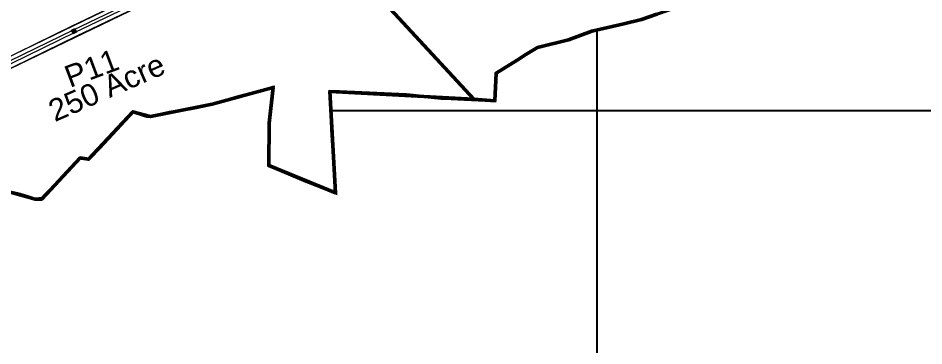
# Model space of a CAD drawing. Header units: metres. Extents: x 196588 to 215600, y 1647668 to 1738400.
# Drawn here: x 207659 to 210541, y 1731751 to 1732795 of the extents above; entities that cross this region are included whole.
import ezdxf

# ---------------------------------------------------------------- set-up
doc = ezdxf.new("R2010")
doc.units = ezdxf.units.M
for name, color, linetype in [('GRID LINES', 250, 'Continuous'), ('name power lines', 1, 'Continuous'), ('Names', 1, 'Continuous'), ('PROJECT BOUNDARY', 5, 'Continuous')]:
    doc.layers.add(name, color=color, linetype=linetype)
doc.styles.get("Standard").update_dxf_attribs({"font": 'arial.ttf', "height": 50})

msp = doc.modelspace()

# ---------------------------------------------------------------- hatches: boundary and pattern name
at = {"layer": 'name power lines', "linetype": 'Continuous', "lineweight": 9, "ltscale": 190}
h = msp.add_hatch(color=1, dxfattribs=at)
h.paths.add_polyline_path([(208520, 1733085.4), (208525.4, 1733088), (208528, 1733082.6), (208522.6, 1733080)])
h.paths.add_polyline_path([(208186, 1732924.4), (208191.4, 1732927), (208194, 1732921.6), (208188.6, 1732919)])
h.paths.add_polyline_path([(207833, 1732754.4), (207838.4, 1732757), (207841, 1732751.6), (207835.6, 1732749)])
h.paths.add_polyline_path([(207429, 1732557.4), (207434.4, 1732560), (207437, 1732554.6), (207431.6, 1732552)])
h.paths.add_polyline_path([(207143, 1732420.4), (207148.4, 1732423), (207151, 1732417.6), (207145.6, 1732415)])
h.paths.add_polyline_path([(206861, 1732284.4), (206866.4, 1732287), (206869, 1732281.6), (206863.6, 1732279)])
h.paths.add_polyline_path([(206520, 1732122.4), (206525.4, 1732125), (206528, 1732119.6), (206522.6, 1732117)])
h.paths.add_polyline_path([(206095, 1731922.4), (206100.4, 1731925), (206103, 1731919.6), (206097.6, 1731917)])
h.paths.add_polyline_path([(205727, 1731742.4), (205732.4, 1731745), (205735, 1731739.6), (205729.6, 1731737)])
h.paths.add_polyline_path([(205404, 1731593.4), (205409.4, 1731596), (205412, 1731590.6), (205406.6, 1731588)])

# ---------------------------------------------------------------- linework, layer by layer
at = {"color": 1, "linetype": 'Continuous', "lineweight": 9, "ltscale": 50}
for p, q in [((207834.8, 1732757.5), (207835.7, 1732755.7)), ((207838.3, 1732750.3), (207839.2, 1732748.5))]:
    msp.add_line(p, q, dxfattribs=at)
at = {"linetype": 'Continuous', "lineweight": 9, "ltscale": 50}
for p, q in [((207834.8, 1732757.5), (207835.7, 1732755.7)), ((207838.3, 1732750.3), (207839.2, 1732748.5))]:
    msp.add_line(p, q, dxfattribs=at)
at = {"color": 1, "linetype": 'Continuous', "lineweight": 9, "ltscale": 50, "elevation": 298.7}
for points in [[(205405.9, 1731596.5), (205728.9, 1731745.5), (206096.9, 1731925.5), (206521.9, 1732125.5), (206862.9, 1732287.5), (207144.9, 1732423.5), (207430.9, 1732560.5), (207834.8, 1732757.5), (208187.8, 1732927.5), (208521.8, 1733088.5), (208859.8, 1733252.5), (209195.8, 1733413.5), (209472.8, 1733549.5), (209841.9, 1733721.5), (210209.9, 1733896.5), (210497.9, 1734031.5), (210825.1, 1734191.6), (211151.9, 1734346.5), (211470.1, 1734497.3), (211801.5, 1734653.4), (212138.5, 1734811.3)], [(205841.4, 1731814.5), (206091.4, 1731936.8), (206516.5, 1732136.8), (206857.5, 1732298.8), (207139.4, 1732434.8), (207425.4, 1732571.8), (207829.4, 1732768.7), (208182.4, 1732938.8), (208516.4, 1733099.8), (208854.4, 1733263.8), (209190.4, 1733424.7), (209454.3, 1733554.3)]]:
    msp.add_lwpolyline(points, dxfattribs=at)
at = {"linetype": 'Continuous', "lineweight": 9, "ltscale": 50, "elevation": 298.7}
for points in [[(205405.9, 1731596.5), (205728.9, 1731745.5), (206096.9, 1731925.5), (206521.9, 1732125.5), (206862.9, 1732287.5), (207144.9, 1732423.5), (207430.9, 1732560.5), (207834.8, 1732757.5), (208187.8, 1732927.5), (208521.8, 1733088.5), (208859.8, 1733252.5), (209195.8, 1733413.5), (209472.8, 1733549.5), (209841.9, 1733721.5), (210209.9, 1733896.5), (210497.9, 1734031.5), (210825.1, 1734191.6), (211151.9, 1734346.5), (211470.1, 1734497.3), (211801.5, 1734653.4), (212138.5, 1734811.3)], [(205841.4, 1731814.5), (206091.4, 1731936.8), (206516.5, 1732136.8), (206857.5, 1732298.8), (207139.4, 1732434.8), (207425.4, 1732571.8), (207829.4, 1732768.7), (208182.4, 1732938.8), (208516.4, 1733099.8), (208854.4, 1733263.8), (209190.4, 1733424.7), (209454.3, 1733554.3)]]:
    msp.add_lwpolyline(points, dxfattribs=at)
at = {"color": 1, "linetype": 'Continuous', "lineweight": 9, "ltscale": 50}
for points in [[(212142.8, 1734802.2), (211805.8, 1734644.3), (211474.4, 1734488.3), (211156.1, 1734337.5), (210829.4, 1734182.5), (210502.1, 1734022.5), (210214.1, 1733887.5), (209846.1, 1733712.5), (209477.2, 1733540.5), (209200.2, 1733404.5), (208864.2, 1733243.5), (208526.2, 1733079.5), (208192.2, 1732918.5), (207839.2, 1732748.5), (207435.1, 1732551.5), (207149.1, 1732414.5), (206867.1, 1732278.5), (206526.1, 1732116.5), (206101.1, 1731916.5), (205733.1, 1731736.5), (205410.1, 1731587.5)], [(209465.1, 1733520.7), (209205.6, 1733393.3), (208869.6, 1733232.2), (208531.6, 1733068.2), (208197.6, 1732907.2), (207844.6, 1732737.3), (207440.6, 1732540.2), (207154.6, 1732403.2), (206872.5, 1732267.2), (206531.5, 1732105.2), (206106.6, 1731905.2), (205889.5, 1731799)], [(207829, 1732755.8), (207839.8, 1732761), (207845, 1732750.2), (207834.1, 1732745), (207829, 1732755.8)], [(207833, 1732754.4), (207838.4, 1732757), (207841, 1732751.6), (207835.6, 1732749), (207833, 1732754.4)]]:
    msp.add_lwpolyline(points, dxfattribs=at)
at = {"linetype": 'Continuous', "lineweight": 9, "ltscale": 50}
for points in [[(212142.8, 1734802.2), (211805.8, 1734644.3), (211474.4, 1734488.3), (211156.1, 1734337.5), (210829.4, 1734182.5), (210502.1, 1734022.5), (210214.1, 1733887.5), (209846.1, 1733712.5), (209477.2, 1733540.5), (209200.2, 1733404.5), (208864.2, 1733243.5), (208526.2, 1733079.5), (208192.2, 1732918.5), (207839.2, 1732748.5), (207435.1, 1732551.5), (207149.1, 1732414.5), (206867.1, 1732278.5), (206526.1, 1732116.5), (206101.1, 1731916.5), (205733.1, 1731736.5), (205410.1, 1731587.5)], [(209465.1, 1733520.7), (209205.6, 1733393.3), (208869.6, 1733232.2), (208531.6, 1733068.2), (208197.6, 1732907.2), (207844.6, 1732737.3), (207440.6, 1732540.2), (207154.6, 1732403.2), (206872.5, 1732267.2), (206531.5, 1732105.2), (206106.6, 1731905.2), (205889.5, 1731799)], [(207829, 1732755.8), (207839.8, 1732761), (207845, 1732750.2), (207834.1, 1732745), (207829, 1732755.8)], [(207833, 1732754.4), (207838.4, 1732757), (207841, 1732751.6), (207835.6, 1732749), (207833, 1732754.4)]]:
    msp.add_lwpolyline(points, dxfattribs=at)
at = {"layer": 'GRID LINES', "color": 0, "linetype": 'Continuous'}
for p, q in [((209500, 1732757), (209500, 1732756.8)), ((208653.8, 1732500), (208654.2, 1732500))]:
    msp.add_line(p, q, dxfattribs=at)
at = {"layer": 'GRID LINES', "linetype": 'Continuous'}
for p, q in [((209500, 1732756.8), (209500, 1730460)), ((208653.8, 1732500), (212933.1, 1732500))]:
    msp.add_line(p, q, dxfattribs=at)
at = {"layer": 'name power lines', "color": 1, "linetype": 'Continuous', "lineweight": 9, "ltscale": 50, "elevation": 298.7}
msp.add_lwpolyline([(208298.7, 1732994.8), (207212.6, 1732469.8), (207221.8, 1732435.5), (208424.7, 1733016.7), (208298.7, 1732994.8)], dxfattribs=at)
at = {"layer": 'PROJECT BOUNDARY', "color": 1, "linetype": 'Continuous', "lineweight": 50, "ltscale": 50}
for points in [[(207466.5, 1732957), (207673.2, 1732968.7), (208142.7, 1732983.1), (208286.3, 1732992.4), (208623.3, 1733052.2), (208631.4, 1733053), (208631.4, 1733053), (209108.6, 1732536), (208651, 1732560.7), (208651, 1732560.7), (208668.9, 1732238.4), (208456.7, 1732324.9), (208457.5, 1732460.4), (208470.4, 1732574), (208276.4, 1732520.6), (208079.9, 1732481.4), (208024.3, 1732496.2), (207883.1, 1732345.2), (207856.2, 1732349.3), (207734.5, 1732218.6), (207713.4, 1732218.6), (207594, 1732251.1)], [(209691.9, 1732807.2), (209642.5, 1732790.6), (209586.8, 1732776.8), (209586.8, 1732776.8), (209485, 1732753.4), (209410.7, 1732725.6), (209311.8, 1732701), (209274.5, 1732678.2), (209246.8, 1732661.1), (209179.9, 1732619.4), (209176.3, 1732531.5), (209108.6, 1732536), (209108.6, 1732536), (208631.4, 1733053)]]:
    msp.add_lwpolyline(points, dxfattribs=at)
at = {"layer": 'PROJECT BOUNDARY', "color": 5, "linetype": 'Continuous', "lineweight": 50, "ltscale": 50}
msp.add_lwpolyline([(207615.9, 1732244.6, 10, 10, 0), (207660.4, 1732234.9, 10, 10, 0), (207683.4, 1732228.1, 10, 10, 0), (207713.7, 1732218.2, 10, 10, 0), (207734.8, 1732220.7, 10, 10, 0), (207802.7, 1732291.1, 10, 10, 0), (207856.5, 1732348.8, 10, 10, 0), (207883.4, 1732344.8, 10, 10, 0), (207920.9, 1732383.7, 10, 10, 0), (208024.6, 1732495.7, 10, 10, 0), (208067.3, 1732482.1, 10, 10, 0), (208080.2, 1732480.9, 10, 10, 0), (208142.3, 1732494.9, 10, 10, 0), (208174, 1732500, 10, 10, 0), (208217.2, 1732507.7, 10, 10, 0), (208276.7, 1732520.2, 10, 10, 0), (208345.6, 1732540.3, 10, 10, 0), (208356.2, 1732543.4, 10, 10, 0), (208470.8, 1732573.6, 10, 10, 0), (208457.9, 1732459.9, 10, 10, 0), (208457.8, 1732401.9, 10, 10, 0), (208457.1, 1732324.5, 10, 10, 0), (208569.9, 1732276.8, 10, 10, 0), (208669.2, 1732237.9, 10, 10, 0), (208657, 1732429.8, 10, 10, 0), (208651, 1732560.7, 10, 10, 0), (208676.1, 1732560.4, 10, 10, 0), (208773, 1732556.1, 10, 10, 0), (208876.8, 1732551.4, 10, 10, 0), (208895.5, 1732550.6, 10, 10, 0), (209006, 1732539.2, 10, 10, 0), (209021.7, 1732539, 10, 10, 0), (209021.7, 1732539.1, 10, 10, 0), (209026.3, 1732538.8, 10, 10, 0), (209113.5, 1732534.5, 10, 10, 0), (209176.3, 1732531.5, 10, 10, 0), (209179.9, 1732619.4, 10, 10, 0), (209262.8, 1732671, 10, 10, 0), (209274.5, 1732678.2, 10, 10, 0), (209311.8, 1732701, 10, 10, 0), (209410.7, 1732725.6, 10, 10, 0), (209485, 1732753.4, 10, 10, 0), (209564.9, 1732771.4, 10, 10, 0), (209642.5, 1732790.6, 10, 10, 0), (209817.2, 1732849.4, 10, 10, 0)], format="xyseb", dxfattribs=at)

# ---------------------------------------------------------------- texts
at = {"layer": 'Names', "color": 6, "linetype": 'Continuous', "ltscale": 50}
for s, rotation, p in [('P11', 20.6692, (207823.7, 1732572)), ('250 Acre', 23.7427, (207775.7, 1732463.1))]:
    msp.add_text(s, height=70, rotation=rotation, dxfattribs=at).set_placement(p)

doc.saveas('drawing.dxf')
